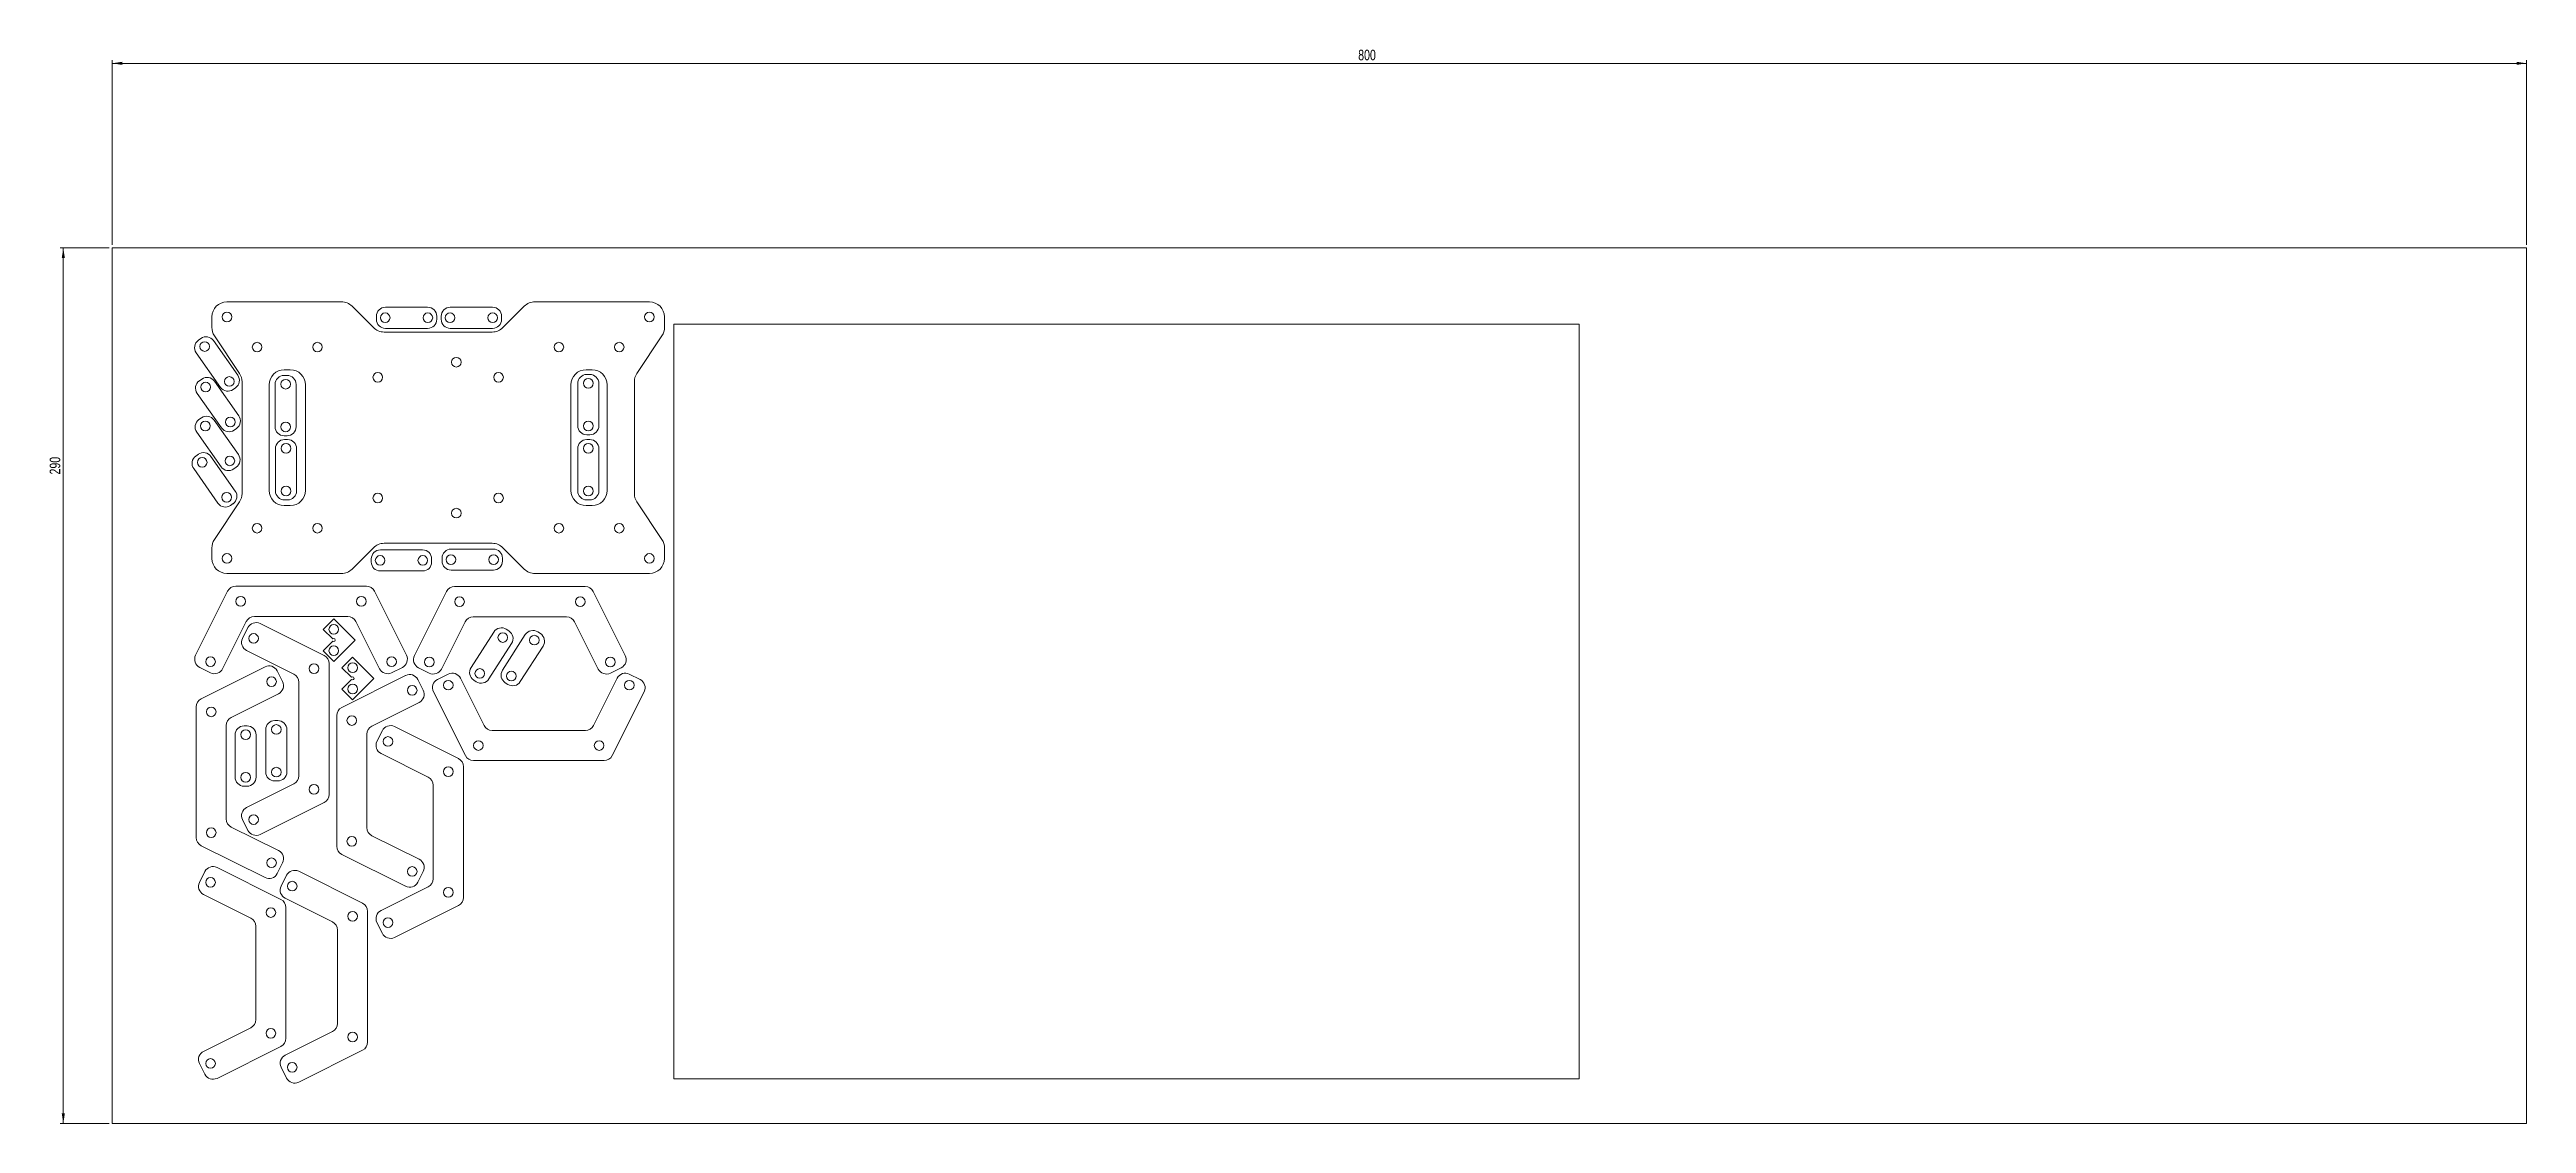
# Model space of a CAD drawing. Header units: millimetres. Extents: x -23 to 797, y 19 to 375.
import ezdxf

# ---------------------------------------------------------------- set-up
doc = ezdxf.new("R2010")
doc.units = ezdxf.units.MM
doc.styles.add('SLDTEXTSTYLE0', font='TXT', dxfattribs={"width": 0.75})
doc.dimstyles.new('SLDDIMSTYLE0', dxfattribs={"dimtxt": 3.5, "dimasz": 3.302, "dimexe": 0, "dimexo": 0.0625, "dimgap": 0.875, "dimtad": 1, "dimrnd": 1e-09, "dimzin": 12, "dimdsep": 46, "dimtxsty": 'SLDTEXTSTYLE0', "dimsah": 1, "dimcen": 0.09, "dimadec": 0, "dimazin": 3, "dimtfac": 1, "dimtofl": 0, "dimtmove": 0, "dimatfit": 3, "dimfxl": 1, "dimfrac": 2, "dimtolj": 1, "dimtzin": 12, "dimarcsym": 0})

# ---------------------------------------------------------------- blocks, each defined once
blk = doc.blocks.new('_D')
at = {"color": 7, "linetype": 'Continuous', "lineweight": 0}
for p, q in [((-2.61, 310.13), (-2.61, 371.3)), ((-2.61, 370.3), (797.39, 370.3)), ((797.39, 310.13), (797.39, 371.3))]:
    blk.add_line(p, q, dxfattribs=at)
for points in [[(-2.61, 370.3), (0.69, 369.79), (0.69, 370.81)], [(797.39, 370.3), (794.09, 370.81), (794.09, 369.79)]]:
    blk.add_solid(points, dxfattribs=at)
at = {"color": 7, "linetype": 'Continuous', "lineweight": 0, "insert": (410.26, 374.81), "char_height": 3.5, "attachment_point": 1, "style": 'SLDTEXTSTYLE0'}
blk.add_mtext('800', dxfattribs=at)
blk = doc.blocks.new('_D_1')
at = {"color": 7, "linetype": 'Continuous', "lineweight": 0}
for p, q in [((-3.61, 309.13), (-19.82, 309.13)), ((-18.82, 309.13), (-18.82, 19.13)), ((-3.61, 19.13), (-19.82, 19.13))]:
    blk.add_line(p, q, dxfattribs=at)
for points in [[(-18.82, 309.13), (-19.33, 305.83), (-18.31, 305.83)], [(-18.82, 19.13), (-18.31, 22.43), (-19.33, 22.43)]]:
    blk.add_solid(points, dxfattribs=at)
at = {"color": 7, "linetype": 'Continuous', "lineweight": 0, "insert": (-23.33, 234.1), "char_height": 3.5, "attachment_point": 1, "rotation": 90, "style": 'SLDTEXTSTYLE0'}
blk.add_mtext('290', dxfattribs=at)

msp = doc.modelspace()

# ---------------------------------------------------------------- linework, layer by layer
at = {"color": 7, "linetype": 'Continuous', "lineweight": 0}
for p, q in [((-2.611, 309.132), (797.389, 309.132)), ((-2.611, 309.132), (-2.611, 19.132)), ((797.389, 309.132), (797.389, 19.132)), ((-2.611, 19.132), (797.389, 19.132))]:
    msp.add_line(p, q, dxfattribs=at)
at = {"color": 7, "linetype": 'Continuous', "lineweight": 15}
for p, q in [((73.327, 291.299), (35.398, 291.299)), ((76.863, 289.834), (83.934, 282.763)), ((101.913, 289.513), (87.913, 289.513)), ((123.403, 289.513), (109.403, 289.513)), ((126.863, 282.763), (133.934, 289.834)), ((175.398, 291.299), (137.469, 291.299)), ((26.757, 279.17), (25.939, 278.594)), ((30.398, 286.299), (30.398, 282.813)), ((39.558, 267.558), (31.238, 280.039)), ((84.913, 286.513), (84.913, 285.513)), ((87.469, 281.299), (123.327, 281.299)), ((87.913, 282.513), (101.913, 282.513)), ((104.913, 285.513), (104.913, 286.513)), ((106.403, 286.513), (106.403, 285.513)), ((109.403, 282.513), (123.403, 282.513)), ((126.403, 285.513), (126.403, 286.513)), ((179.558, 280.039), (171.238, 267.558)), ((180.398, 282.813), (180.398, 286.299)), ((183.523, 283.884), (183.523, 33.884)), ((483.523, 283.884), (183.523, 283.884)), ((483.523, 33.884), (483.523, 283.884)), ((25.212, 274.414), (33.269, 262.965)), ((38.993, 266.993), (30.937, 278.443)), ((27.083, 265.732), (26.265, 265.157)), ((39.319, 253.556), (31.263, 265.005)), ((37.449, 262.238), (38.266, 262.814)), ((40.398, 227.813), (40.398, 264.785)), ((49.398, 263.799), (49.398, 228.799)), ((51.34, 263.939), (51.34, 249.939)), ((55.34, 266.939), (54.34, 266.939)), ((56.398, 268.799), (54.398, 268.799)), ((58.34, 249.939), (58.34, 263.939)), ((61.398, 228.799), (61.398, 263.799)), ((149.398, 263.799), (149.398, 228.799)), ((151.644, 264.24), (151.644, 250.24)), ((156.398, 268.799), (154.398, 268.799)), ((155.644, 267.24), (154.644, 267.24)), ((158.644, 250.24), (158.644, 264.24)), ((161.398, 228.799), (161.398, 263.799)), ((170.398, 264.785), (170.398, 227.813)), ((25.538, 260.977), (33.595, 249.527)), ((25.402, 248.105), (33.459, 236.655)), ((26.947, 252.86), (26.129, 252.284)), ((39.184, 240.684), (31.127, 252.133)), ((37.775, 248.8), (38.592, 249.376)), ((54.34, 246.939), (55.34, 246.939)), ((154.644, 247.24), (155.644, 247.24)), ((25.921, 240.794), (25.103, 240.219)), ((38.158, 228.618), (30.101, 240.067)), ((51.478, 242.682), (51.478, 228.682)), ((55.478, 245.682), (54.478, 245.682)), ((58.478, 228.682), (58.478, 242.682)), ((151.644, 242.682), (151.644, 228.682)), ((155.644, 245.682), (154.644, 245.682)), ((158.644, 228.682), (158.644, 242.682)), ((24.376, 236.039), (32.433, 224.589)), ((37.639, 235.928), (38.457, 236.504)), ((31.238, 212.558), (39.558, 225.039)), ((36.613, 223.862), (37.431, 224.438)), ((54.398, 223.799), (56.398, 223.799)), ((54.478, 225.682), (55.478, 225.682)), ((154.398, 223.799), (156.398, 223.799)), ((154.644, 225.682), (155.644, 225.682)), ((171.238, 225.039), (179.558, 212.558)), ((30.398, 209.785), (30.398, 206.299)), ((83.934, 209.834), (76.863, 202.763)), ((83.238, 206.133), (83.238, 205.133)), ((100.238, 209.133), (86.238, 209.133)), ((123.327, 211.299), (87.469, 211.299)), ((103.238, 205.133), (103.238, 206.133)), ((106.682, 206.412), (106.682, 205.412)), ((123.682, 209.412), (109.682, 209.412)), ((126.682, 205.412), (126.682, 206.412)), ((133.934, 202.763), (126.863, 209.834)), ((180.398, 206.299), (180.398, 209.785)), ((35.398, 201.299), (73.327, 201.299)), ((81.6, 197.078), (38.308, 197.078)), ((86.238, 202.133), (100.238, 202.133)), ((109.682, 202.412), (123.682, 202.412)), ((137.469, 201.299), (175.398, 201.299)), ((35.625, 195.419), (25.032, 174.233)), ((84.283, 195.419), (94.876, 174.233)), ((108.138, 195.309), (97.545, 174.122)), ((154.113, 196.967), (110.821, 196.967)), ((156.796, 195.309), (167.39, 174.122)), ((33.976, 169.761), (41.805, 185.419)), ((42.36, 183.374), (40.571, 179.796)), ((44.488, 187.078), (75.42, 187.078)), ((67.571, 174.123), (46.385, 184.716)), ((67.269, 182.796), (70.805, 186.331)), ((70.451, 179.614), (67.269, 182.796)), ((70.805, 186.331), (77.876, 179.26)), ((78.103, 185.419), (85.932, 169.761)), ((106.489, 169.65), (114.318, 185.309)), ((123.828, 181.925), (116.28, 170.133)), ((117.002, 186.967), (147.933, 186.967)), ((134.269, 181.051), (126.722, 169.26)), ((128.814, 182.295), (127.972, 182.834)), ((139.256, 181.422), (138.413, 181.961)), ((150.616, 185.309), (158.445, 169.65)), ((41.913, 175.771), (57.571, 167.942)), ((67.269, 175.725), (70.451, 178.906)), ((70.805, 172.189), (67.269, 175.725)), ((77.876, 179.26), (70.805, 172.189)), ((73.499, 170.107), (77.035, 173.643)), ((77.035, 173.643), (84.106, 166.572)), ((122.176, 166.359), (129.723, 178.151)), ((132.618, 165.486), (140.165, 177.278)), ((26.373, 170.208), (29.951, 168.419)), ((26.833, 159.805), (48.019, 170.398)), ((53.833, 165.478), (52.044, 169.056)), ((59.229, 165.259), (59.229, 134.328)), ((69.229, 128.148), (69.229, 171.439)), ((73.438, 156.93), (94.624, 167.523)), ((76.681, 166.925), (73.499, 170.107)), ((73.499, 163.036), (76.681, 166.218)), ((84.106, 166.572), (77.035, 159.501)), ((89.957, 168.419), (93.535, 170.208)), ((100.438, 162.604), (98.649, 166.181)), ((98.887, 170.097), (102.464, 168.309)), ((108.732, 167.972), (105.154, 166.183)), ((120.586, 150.972), (112.757, 166.631)), ((117.19, 165.989), (118.032, 165.45)), ((127.632, 165.116), (128.474, 164.577)), ((164.713, 166.631), (156.884, 150.972)), ((162.47, 168.309), (166.048, 170.097)), ((172.316, 166.183), (168.738, 167.972)), ((25.175, 157.121), (25.175, 113.83)), ((36.833, 153.624), (52.491, 161.454)), ((77.035, 159.501), (73.499, 163.036)), ((83.438, 150.75), (99.096, 158.579)), ((114.406, 140.972), (103.813, 162.158)), ((163.064, 140.972), (173.657, 162.158)), ((35.175, 120.01), (35.175, 150.941)), ((38.084, 147.848), (38.084, 133.848)), ((42.084, 150.848), (41.084, 150.848)), ((45.084, 133.848), (45.084, 147.848)), ((48.256, 149.57), (48.256, 135.57)), ((52.256, 152.57), (51.256, 152.57)), ((55.256, 135.57), (55.256, 149.57)), ((71.78, 154.247), (71.78, 110.955)), ((81.78, 117.135), (81.78, 148.066)), ((86.898, 149.25), (85.109, 145.672)), ((112.109, 139.999), (90.923, 150.592)), ((154.201, 149.314), (123.269, 149.314)), ((86.451, 141.647), (102.109, 133.818)), ((57.571, 131.645), (41.913, 123.815)), ((51.256, 132.57), (52.256, 132.57)), ((113.768, 94.024), (113.768, 137.315)), ((117.089, 139.314), (160.381, 139.314)), ((41.084, 130.848), (42.084, 130.848)), ((67.571, 125.464), (46.385, 114.871)), ((103.768, 131.135), (103.768, 100.204)), ((52.491, 109.498), (36.833, 117.327)), ((40.571, 119.791), (42.36, 116.213)), ((26.833, 111.146), (48.019, 100.553)), ((73.438, 108.272), (94.624, 97.678)), ((99.096, 106.623), (83.438, 114.452)), ((28.089, 102.574), (26.3, 98.996)), ((53.3, 93.322), (32.114, 103.915)), ((52.044, 101.895), (53.833, 105.473)), ((55.155, 101.322), (53.366, 97.745)), ((80.366, 92.071), (59.18, 102.664)), ((98.649, 99.02), (100.438, 102.598)), ((27.642, 94.971), (43.3, 87.142)), ((54.707, 93.72), (70.366, 85.891)), ((54.959, 47.347), (54.959, 90.639)), ((102.109, 97.521), (86.451, 89.691)), ((112.109, 91.34), (90.923, 80.747)), ((44.959, 84.459), (44.959, 53.527)), ((72.024, 83.207), (72.024, 52.276)), ((82.024, 46.096), (82.024, 89.388)), ((85.109, 85.666), (86.898, 82.089)), ((43.3, 50.844), (27.642, 43.015)), ((70.366, 49.593), (54.707, 41.764)), ((53.3, 44.664), (32.114, 34.071)), ((80.366, 43.413), (59.18, 32.819)), ((26.3, 38.99), (28.089, 35.412)), ((53.366, 37.739), (55.155, 34.161)), ((183.523, 33.884), (483.523, 33.884))]:
    msp.add_line(p, q, dxfattribs=at)
for centre, radius in [((35.398, 286.299), 1.6), ((87.842, 286.013), 1.6), ((101.984, 286.013), 1.6), ((109.332, 286.013), 1.6), ((123.474, 286.013), 1.6), ((175.398, 286.299), 1.6), ((28.033, 276.487), 1.6), ((45.398, 276.299), 1.588), ((65.398, 276.299), 1.588), ((111.398, 271.299), 1.6), ((145.398, 276.299), 1.588), ((165.398, 276.299), 1.588), ((28.359, 263.049), 1.6), ((36.172, 264.921), 1.6), ((54.84, 264.01), 1.6), ((85.398, 266.299), 1.6), ((125.398, 266.299), 1.6), ((155.144, 264.312), 1.6), ((28.224, 250.177), 1.6), ((36.498, 251.483), 1.6), ((54.84, 249.868), 1.6), ((155.144, 250.169), 1.6), ((27.198, 238.111), 1.6), ((36.362, 238.611), 1.6), ((54.978, 242.753), 1.6), ((155.144, 242.753), 1.6), ((54.978, 228.611), 1.6), ((155.144, 228.611), 1.6), ((35.336, 226.545), 1.6), ((85.398, 226.299), 1.6), ((111.398, 221.299), 1.6), ((125.398, 226.299), 1.6), ((45.398, 216.299), 1.588), ((65.398, 216.299), 1.588), ((145.398, 216.299), 1.588), ((165.398, 216.299), 1.588), ((35.398, 206.299), 1.6), ((86.167, 205.633), 1.6), ((100.309, 205.633), 1.6), ((109.611, 205.912), 1.6), ((123.753, 205.912), 1.6), ((175.398, 206.299), 1.6), ((39.954, 192.078), 1.6), ((79.954, 192.078), 1.6), ((112.467, 191.967), 1.6), ((152.467, 191.967), 1.6), ((44.229, 179.793), 1.6), ((70.805, 182.796), 1.6), ((126.814, 180.098), 1.6), ((137.255, 179.224), 1.6), ((29.954, 172.078), 1.6), ((70.805, 175.725), 1.6), ((89.954, 172.078), 1.6), ((102.467, 171.967), 1.6), ((162.467, 171.967), 1.6), ((50.175, 165.476), 1.6), ((64.229, 169.793), 1.6), ((77.035, 170.107), 1.6), ((77.035, 163.036), 1.6), ((96.78, 162.601), 1.6), ((108.735, 164.314), 1.6), ((119.19, 168.186), 1.6), ((129.632, 167.313), 1.6), ((168.735, 164.314), 1.6), ((30.175, 155.476), 1.6), ((41.584, 147.919), 1.6), ((51.756, 149.641), 1.6), ((76.78, 152.601), 1.6), ((88.768, 145.669), 1.6), ((118.735, 144.314), 1.6), ((158.735, 144.314), 1.6), ((41.584, 133.777), 1.6), ((51.756, 135.499), 1.6), ((64.229, 129.793), 1.6), ((108.768, 135.669), 1.6), ((30.175, 115.476), 1.6), ((44.229, 119.793), 1.6), ((50.175, 105.476), 1.6), ((76.78, 112.601), 1.6), ((29.959, 98.993), 1.6), ((57.024, 97.742), 1.6), ((96.78, 102.601), 1.6), ((49.959, 88.993), 1.6), ((108.768, 95.669), 1.6), ((77.024, 87.742), 1.6), ((88.768, 85.669), 1.6), ((49.959, 48.993), 1.6), ((77.024, 47.742), 1.6), ((29.959, 38.993), 1.6), ((57.024, 37.742), 1.6)]:
    msp.add_circle(centre, radius, dxfattribs=at)
for centre, radius, start, end in [((35.398, 286.299), 5, 90, 180), ((73.327, 286.299), 5, 45, 90), ((87.913, 286.513), 3, 90, 180), ((101.913, 286.513), 3, 0, 90), ((109.403, 286.513), 3, 90, 180), ((123.403, 286.513), 3, 0, 90), ((137.469, 286.299), 5, 90, 135), ((175.398, 286.299), 5, 0, 90), ((28.483, 276.716), 3, 35.133634, 125.133634), ((35.398, 282.813), 5, 180, 213.690068), ((87.469, 286.299), 5, 225, 270), ((87.913, 285.513), 3, 180, 270), ((101.913, 285.513), 3, 270, 0), ((109.403, 285.513), 3, 180, 270), ((123.327, 286.299), 5, 270, 315), ((123.403, 285.513), 3, 270, 0), ((175.398, 282.813), 5, 326.309932, 0), ((27.665, 276.141), 3, 125.133634, 215.133634), ((27.991, 262.703), 3, 125.133634, 215.133634), ((28.809, 263.279), 3, 35.133634, 125.133634), ((35.722, 264.692), 3, 215.133634, 305.133634), ((36.54, 265.267), 3, 305.133634, 35.133634), ((35.398, 264.785), 5, 0, 33.690068), ((54.398, 263.799), 5, 90, 180), ((54.34, 263.939), 3, 90, 180), ((55.34, 263.939), 3, 0, 90), ((56.398, 263.799), 5, 0, 90), ((154.398, 263.799), 5, 90, 180), ((154.644, 264.24), 3, 90, 180), ((155.644, 264.24), 3, 0, 90), ((156.398, 263.799), 5, 0, 90), ((175.398, 264.785), 5, 146.309932, 180), ((27.856, 249.831), 3, 125.133634, 215.133634), ((28.674, 250.406), 3, 35.133634, 125.133634), ((36.048, 251.254), 3, 215.133634, 305.133634), ((36.866, 251.829), 3, 305.133634, 35.133634), ((54.34, 249.939), 3, 180, 270), ((55.34, 249.939), 3, 270, 0), ((154.644, 250.24), 3, 180, 270), ((155.644, 250.24), 3, 270, 0), ((26.83, 237.765), 3, 125.133634, 215.133634), ((27.647, 238.341), 3, 35.133634, 125.133634), ((36.73, 238.957), 3, 305.133634, 35.133634), ((54.478, 242.682), 3, 90, 180), ((55.478, 242.682), 3, 0, 90), ((154.644, 242.682), 3, 90, 180), ((155.644, 242.682), 3, 0, 90), ((35.913, 238.382), 3, 215.133634, 305.133634), ((34.886, 226.316), 3, 215.133634, 305.133634), ((35.704, 226.891), 3, 305.133634, 35.133634), ((35.398, 227.813), 5, 326.309932, 0), ((54.398, 228.799), 5, 180, 270), ((54.478, 228.682), 3, 180, 270), ((55.478, 228.682), 3, 270, 0), ((56.398, 228.799), 5, 270, 0), ((154.398, 228.799), 5, 180, 270), ((154.644, 228.682), 3, 180, 270), ((155.644, 228.682), 3, 270, 0), ((156.398, 228.799), 5, 270, 0), ((175.398, 227.813), 5, 180, 213.690068), ((35.398, 209.785), 5, 146.309932, 180), ((35.398, 206.299), 5, 180, 270), ((86.238, 206.133), 3, 90, 180), ((87.469, 206.299), 5, 90, 135), ((100.238, 206.133), 3, 0, 90), ((109.682, 206.412), 3, 90, 180), ((109.682, 205.412), 3, 180, 270), ((123.327, 206.299), 5, 45, 90), ((123.682, 206.412), 3, 0, 90), ((123.682, 205.412), 3, 270, 0), ((175.398, 206.299), 5, 270, 0), ((175.398, 209.785), 5, 0, 33.690068), ((38.308, 194.078), 3, 90, 153.434949), ((73.327, 206.299), 5, 270, 315), ((81.6, 194.078), 3, 26.565051, 90), ((86.238, 205.133), 3, 180, 270), ((100.238, 205.133), 3, 270, 0), ((137.469, 206.299), 5, 225, 270), ((110.821, 193.967), 3, 90, 153.434949), ((154.113, 193.967), 3, 26.565051, 90), ((44.488, 184.078), 3, 90, 153.434949), ((45.043, 182.032), 3, 63.434949, 153.434949), ((75.42, 184.078), 3, 26.565051, 90), ((117.002, 183.967), 3, 90, 153.434949), ((126.354, 180.307), 3, 57.378982, 147.378982), ((127.197, 179.768), 3, 327.378982, 57.378982), ((136.796, 179.434), 3, 57.378982, 147.378982), ((137.638, 178.895), 3, 327.378982, 57.378982), ((147.933, 183.967), 3, 26.565051, 90), ((27.715, 172.892), 3, 153.434949, 243.434949), ((43.254, 178.455), 3, 153.434949, 243.434949), ((66.229, 171.439), 3, 0, 63.434949), ((70.805, 179.26), 0.5, 225, 135), ((92.193, 172.892), 3, 296.565051, 26.565051), ((100.228, 172.781), 3, 153.434949, 243.434949), ((164.706, 172.781), 3, 296.565051, 26.565051), ((31.293, 171.103), 3, 243.434949, 333.434949), ((49.361, 167.715), 3, 26.565051, 116.565051), ((51.15, 164.137), 3, 296.565051, 26.565051), ((56.229, 165.259), 3, 0, 63.434949), ((77.035, 166.572), 0.5, 225, 135), ((88.615, 171.103), 3, 206.565051, 296.565051), ((95.966, 164.84), 3, 26.565051, 116.565051), ((103.806, 170.992), 3, 243.434949, 333.434949), ((106.496, 163.5), 3, 116.565051, 206.565051), ((110.074, 165.289), 3, 26.565051, 116.565051), ((118.807, 168.516), 3, 147.378982, 237.378982), ((119.649, 167.977), 3, 237.378982, 327.378982), ((129.249, 167.643), 3, 147.378982, 237.378982), ((130.091, 167.104), 3, 237.378982, 327.378982), ((161.129, 170.992), 3, 206.565051, 296.565051), ((167.396, 165.289), 3, 63.434949, 153.434949), ((170.974, 163.5), 3, 333.434949, 63.434949), ((28.175, 157.121), 3, 116.565051, 180), ((74.78, 154.247), 3, 116.565051, 180), ((97.755, 161.262), 3, 296.565051, 26.565051), ((38.175, 150.941), 3, 116.565051, 180), ((41.084, 147.848), 3, 90, 180), ((42.084, 147.848), 3, 0, 90), ((51.256, 149.57), 3, 90, 180), ((52.256, 149.57), 3, 0, 90), ((84.78, 148.066), 3, 116.565051, 180), ((89.581, 147.908), 3, 63.434949, 153.434949), ((123.269, 152.314), 3, 206.565051, 270), ((154.201, 152.314), 3, 270, 333.434949), ((87.793, 144.331), 3, 153.434949, 243.434949), ((110.768, 137.315), 3, 0, 63.434949), ((117.089, 142.314), 3, 206.565051, 270), ((160.381, 142.314), 3, 270, 333.434949), ((41.084, 133.848), 3, 180, 270), ((42.084, 133.848), 3, 270, 0), ((51.256, 135.57), 3, 180, 270), ((52.256, 135.57), 3, 270, 0), ((56.229, 134.328), 3, 296.565051, 0), ((100.768, 131.135), 3, 0, 63.434949), ((43.254, 121.132), 3, 116.565051, 206.565051), ((66.229, 128.148), 3, 296.565051, 0), ((38.175, 120.01), 3, 180, 243.434949), ((45.043, 117.554), 3, 206.565051, 296.565051), ((84.78, 117.135), 3, 180, 243.434949), ((28.175, 113.83), 3, 180, 243.434949), ((51.15, 106.814), 3, 333.434949, 63.434949), ((74.78, 110.955), 3, 180, 243.434949), ((28.984, 97.654), 3, 153.434949, 243.434949), ((30.772, 101.232), 3, 63.434949, 153.434949), ((49.361, 103.237), 3, 243.434949, 333.434949), ((57.838, 99.981), 3, 63.434949, 153.434949), ((95.966, 100.362), 3, 243.434949, 333.434949), ((97.755, 103.939), 3, 333.434949, 63.434949), ((100.768, 100.204), 3, 296.565051, 0), ((56.049, 96.403), 3, 153.434949, 243.434949), ((51.959, 90.639), 3, 0, 63.434949), ((79.024, 89.388), 3, 0, 63.434949), ((110.768, 94.024), 3, 296.565051, 0), ((41.959, 84.459), 3, 0, 63.434949), ((69.024, 83.207), 3, 0, 63.434949), ((87.793, 87.008), 3, 116.565051, 206.565051), ((89.581, 83.43), 3, 206.565051, 296.565051), ((41.959, 53.527), 3, 296.565051, 0), ((69.024, 52.276), 3, 296.565051, 0), ((28.984, 40.332), 3, 116.565051, 206.565051), ((56.049, 39.08), 3, 116.565051, 206.565051), ((51.959, 47.347), 3, 296.565051, 0), ((79.024, 46.096), 3, 296.565051, 0), ((30.772, 36.754), 3, 206.565051, 296.565051), ((57.838, 35.503), 3, 206.565051, 296.565051)]:
    msp.add_arc(centre, radius, start, end, dxfattribs=at)

# ---------------------------------------------------------------- dimensions: what is measured, and where the dimension line sits
at = {"color": 7, "linetype": 'Continuous', "lineweight": 0}
dim = msp.add_linear_dim(base=(797.389, 370.301), p1=(-2.611, 309.132), p2=(797.389, 309.132), dimstyle='SLDDIMSTYLE0', dxfattribs=at)
dim.commit()
dim.dimension.update_dxf_attribs({"geometry": '_D', "text_midpoint": (414.136, 370.301), "dimtype": 160})
dim = msp.add_linear_dim(base=(-18.821, 19.132), p1=(-2.611, 309.132), p2=(-2.611, 19.132), angle=90, dimstyle='SLDDIMSTYLE0', dxfattribs=at)
dim.commit()
dim.dimension.update_dxf_attribs({"geometry": '_D_1', "text_midpoint": (-18.821, 237.982), "dimtype": 160})

doc.saveas('drawing.dxf')
